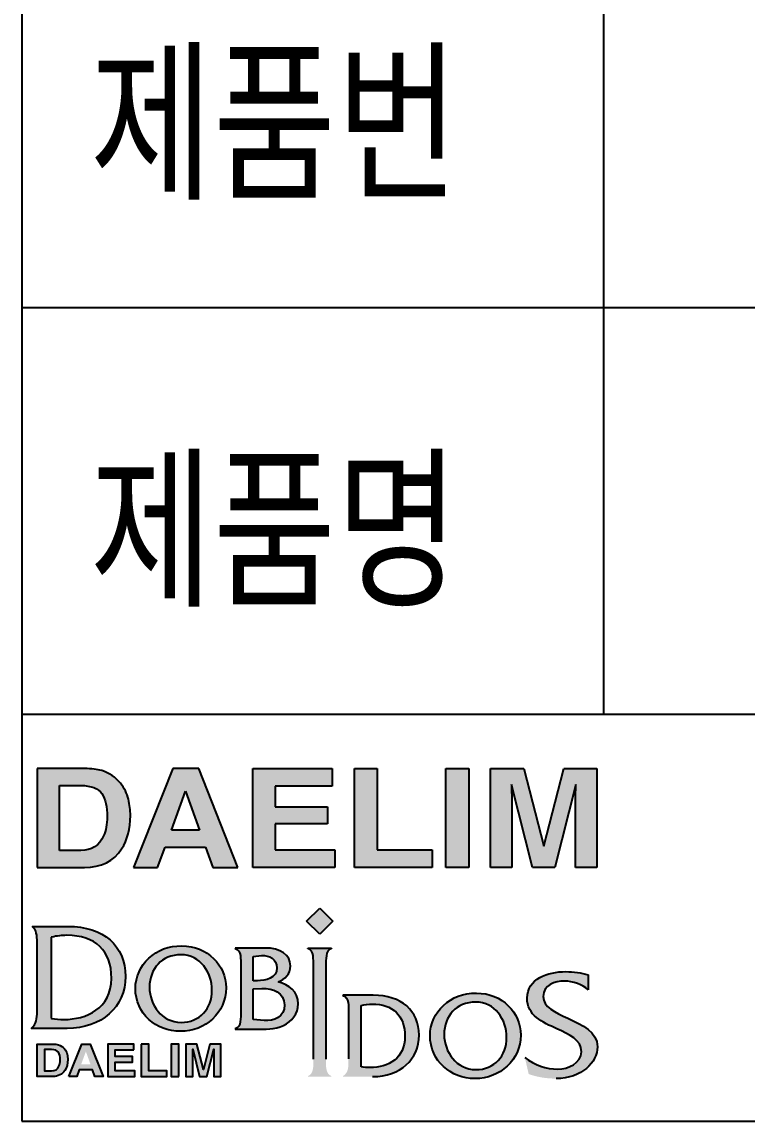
# Model space of a CAD drawing. Extents: x -4509 to -4089, y -1506 to -1209.
# Drawn here: x -4181.04 to -4156.1, y -1277.75 to -1239.92 of the extents above; entities that cross this region are included whole.
import ezdxf

# ---------------------------------------------------------------- set-up
doc = ezdxf.new("R2010")
doc.units = 0
doc.header["$LTSCALE"] = 7
doc.layers.get('0').update_dxf_attribs({"color": 2, "linetype": 'CONTINUOUS'})
doc.layers.add('D', color=2, linetype='CONTINUOUS')
doc.styles.add('GHS', font='ROMANS.shx', dxfattribs={"bigfont": 'GHS.shx'})

msp = doc.modelspace()

# ---------------------------------------------------------------- hatches: boundary and pattern name
at = {"layer": 'D'}
h = msp.add_hatch(color=256, dxfattribs=at)
h.dxf.hatch_style = 2
edge = h.paths.add_edge_path()
edge.add_spline(control_points=[(-4178.88388, -1265.6189), (-4178.88388, -1265.6189), (-4180.51859, -1265.6189), (-4180.51859, -1265.6189), (-4180.51859, -1265.6189), (-4180.51859, -1269.02405), (-4180.51859, -1269.02405), (-4180.51859, -1269.02405), (-4178.88388, -1269.02405), (-4178.88388, -1269.02405), (-4178.31052, -1269.02405), (-4177.88478, -1268.81145), (-4177.61089, -1268.38817), (-4177.40941, -1268.07429), (-4177.30676, -1267.69053), (-4177.30676, -1267.23734), (-4177.30676, -1267.0592), (-4177.33111, -1266.87129), (-4177.37894, -1266.67435), (-4177.42664, -1266.47767), (-4177.51784, -1266.29403), (-4177.64898, -1266.12453), (-4177.8143, -1265.91508), (-4178.02992, -1265.77097), (-4178.29523, -1265.69164), (-4178.45327, -1265.64675), (-4178.64809, -1265.62206), (-4178.88388, -1265.6189)], knot_values=[0, 0, 0, 0, 1, 1, 1, 2, 2, 2, 3, 3, 3, 4, 4, 4, 5, 5, 5, 6, 6, 6, 7, 7, 7, 8, 8, 8, 9, 9, 9, 9], degree=3, periodic=0)
edge = h.paths.add_edge_path()
edge.add_spline(control_points=[(-4179.01735, -1266.20454), (-4178.6544, -1266.20454), (-4178.41216, -1266.29719), (-4178.29159, -1266.4837), (-4178.1719, -1266.66871), (-4178.10993, -1266.93745), (-4178.10993, -1267.28511), (-4178.10993, -1267.53846), (-4178.15014, -1267.75587), (-4178.23086, -1267.93936), (-4178.37929, -1268.27055), (-4178.6413, -1268.43828), (-4179.01735, -1268.43828), (-4179.01735, -1268.43828), (-4179.75041, -1268.43828), (-4179.75041, -1268.43828), (-4179.75041, -1268.43828), (-4179.75041, -1266.20454), (-4179.75041, -1266.20454), (-4179.75041, -1266.20454), (-4179.01735, -1266.20454), (-4179.01735, -1266.20454)], knot_values=[0, 0, 0, 0, 1, 1, 1, 2, 2, 2, 3, 3, 3, 4, 4, 4, 5, 5, 5, 6, 6, 6, 7, 7, 7, 7], degree=3, periodic=0)
h = msp.add_hatch(color=256, dxfattribs=at)
h.dxf.hatch_style = 2
edge = h.paths.add_edge_path()
edge.add_spline(control_points=[(-4177.20169, -1269.02405), (-4177.20169, -1269.02405), (-4176.37133, -1269.02405), (-4176.37133, -1269.02405), (-4176.37133, -1269.02405), (-4176.11296, -1268.32078), (-4176.11296, -1268.32078), (-4176.11296, -1268.32078), (-4174.72235, -1268.32078), (-4174.72235, -1268.32078), (-4174.72235, -1268.32078), (-4174.4725, -1269.02405), (-4174.4725, -1269.02405), (-4174.4725, -1269.02405), (-4173.61187, -1269.02405), (-4173.61187, -1269.02405), (-4173.61187, -1269.02405), (-4174.94922, -1265.6189), (-4174.94922, -1265.6189), (-4174.94922, -1265.6189), (-4175.84896, -1265.6189), (-4175.84896, -1265.6189), (-4175.84896, -1265.6189), (-4177.20169, -1269.02405), (-4177.20169, -1269.02405)], knot_values=[0, 0, 0, 0, 1, 1, 1, 2, 2, 2, 3, 3, 3, 4, 4, 4, 5, 5, 5, 6, 6, 6, 7, 7, 7, 8, 8, 8, 8], degree=3, periodic=0)
edge = h.paths.add_edge_path()
edge.add_spline(control_points=[(-4175.40757, -1266.39738), (-4175.40757, -1266.39738), (-4174.93098, -1267.73638), (-4174.93098, -1267.73638), (-4174.93098, -1267.73638), (-4175.89981, -1267.73638), (-4175.89981, -1267.73638), (-4175.89981, -1267.73638), (-4175.40757, -1266.39738), (-4175.40757, -1266.39738)], knot_values=[0, 0, 0, 0, 1, 1, 1, 2, 2, 2, 3, 3, 3, 3], degree=3, periodic=0)
h = msp.add_hatch(color=256, dxfattribs=at)
h.dxf.hatch_style = 2
edge = h.paths.add_edge_path()
edge.add_spline(control_points=[(-4170.36963, -1266.22225), (-4170.36963, -1266.22225), (-4172.32515, -1266.22225), (-4172.32515, -1266.22225), (-4172.32515, -1266.22225), (-4172.32515, -1266.94199), (-4172.32515, -1266.94199), (-4172.32515, -1266.94199), (-4170.53372, -1266.94199), (-4170.53372, -1266.94199), (-4170.53372, -1266.94199), (-4170.53372, -1267.52666), (-4170.53372, -1267.52666), (-4170.53372, -1267.52666), (-4172.32515, -1267.52666), (-4172.32515, -1267.52666), (-4172.32515, -1267.52666), (-4172.32515, -1268.41357), (-4172.32515, -1268.41357), (-4172.32515, -1268.41357), (-4170.27149, -1268.41357), (-4170.27149, -1268.41357), (-4170.27149, -1268.41357), (-4170.27149, -1269.02405), (-4170.27149, -1269.02405), (-4170.27149, -1269.02405), (-4173.0998, -1269.02405), (-4173.0998, -1269.02405), (-4173.0998, -1269.02405), (-4173.0998, -1265.6189), (-4173.0998, -1265.6189), (-4173.0998, -1265.6189), (-4170.36963, -1265.6189), (-4170.36963, -1265.6189), (-4170.36963, -1265.6189), (-4170.36963, -1266.22225), (-4170.36963, -1266.22225)], knot_values=[0, 0, 0, 0, 1, 1, 1, 2, 2, 2, 3, 3, 3, 4, 4, 4, 5, 5, 5, 6, 6, 6, 7, 7, 7, 8, 8, 8, 9, 9, 9, 10, 10, 10, 11, 11, 11, 12, 12, 12, 12], degree=3, periodic=0)
h = msp.add_hatch(color=256, dxfattribs=at)
h.dxf.hatch_style = 2
edge = h.paths.add_edge_path()
edge.add_spline(control_points=[(-4169.60351, -1265.6189), (-4169.60351, -1265.6189), (-4168.8144, -1265.6189), (-4168.8144, -1265.6189), (-4168.8144, -1265.6189), (-4168.8144, -1268.41357), (-4168.8144, -1268.41357), (-4168.8144, -1268.41357), (-4166.92633, -1268.41357), (-4166.92633, -1268.41357), (-4166.92633, -1268.41357), (-4166.92633, -1269.02405), (-4166.92633, -1269.02405), (-4166.92633, -1269.02405), (-4169.60351, -1269.02405), (-4169.60351, -1269.02405), (-4169.60351, -1269.02405), (-4169.60351, -1265.6189), (-4169.60351, -1265.6189)], knot_values=[0, 0, 0, 0, 1, 1, 1, 2, 2, 2, 3, 3, 3, 4, 4, 4, 5, 5, 5, 6, 6, 6, 6], degree=3, periodic=0)
h = msp.add_hatch(color=256, dxfattribs=at)
h.dxf.hatch_style = 2
edge = h.paths.add_edge_path()
edge.add_spline(control_points=[(-4165.66315, -1269.02405), (-4165.66315, -1269.02405), (-4166.45323, -1269.02405), (-4166.45323, -1269.02405), (-4166.45323, -1269.02405), (-4166.45323, -1265.6189), (-4166.45323, -1265.6189), (-4166.45323, -1265.6189), (-4165.66315, -1265.6189), (-4165.66315, -1265.6189), (-4165.66315, -1265.6189), (-4165.66315, -1269.02405), (-4165.66315, -1269.02405)], knot_values=[0, 0, 0, 0, 1, 1, 1, 2, 2, 2, 3, 3, 3, 4, 4, 4, 4], degree=3, periodic=0)
h = msp.add_hatch(color=256, dxfattribs=at)
h.dxf.hatch_style = 2
edge = h.paths.add_edge_path()
edge.add_spline(control_points=[(-4162.39841, -1265.6189), (-4162.39841, -1265.6189), (-4161.26075, -1265.6189), (-4161.26075, -1265.6189), (-4161.26075, -1265.6189), (-4161.26075, -1269.02405), (-4161.26075, -1269.02405), (-4161.26075, -1269.02405), (-4161.99435, -1269.02405), (-4161.99435, -1269.02405), (-4161.99435, -1269.02405), (-4161.99435, -1266.72129), (-4161.99435, -1266.72129), (-4161.99435, -1266.65457), (-4161.99311, -1266.56152), (-4161.99311, -1266.44254), (-4161.98982, -1266.32326), (-4161.98878, -1266.23061), (-4161.98878, -1266.16624), (-4161.98878, -1266.16624), (-4162.7114, -1269.02405), (-4162.7114, -1269.02405), (-4162.7114, -1269.02405), (-4163.48138, -1269.02405), (-4163.48138, -1269.02405), (-4163.48138, -1269.02405), (-4164.19664, -1266.16624), (-4164.19664, -1266.16624), (-4164.19664, -1266.23061), (-4164.19664, -1266.32326), (-4164.19355, -1266.44254), (-4164.19245, -1266.56152), (-4164.19245, -1266.65457), (-4164.19245, -1266.72129), (-4164.19245, -1266.72129), (-4164.19245, -1269.02405), (-4164.19245, -1269.02405), (-4164.19245, -1269.02405), (-4164.92674, -1269.02405), (-4164.92674, -1269.02405), (-4164.92674, -1269.02405), (-4164.92674, -1265.6189), (-4164.92674, -1265.6189), (-4164.92674, -1265.6189), (-4163.77542, -1265.6189), (-4163.77542, -1265.6189), (-4163.77542, -1265.6189), (-4163.08603, -1268.29526), (-4163.08603, -1268.29526), (-4163.08603, -1268.29526), (-4162.39841, -1265.6189), (-4162.39841, -1265.6189)], knot_values=[0, 0, 0, 0, 1, 1, 1, 2, 2, 2, 3, 3, 3, 4, 4, 4, 5, 5, 5, 6, 6, 6, 7, 7, 7, 8, 8, 8, 9, 9, 9, 10, 10, 10, 11, 11, 11, 12, 12, 12, 13, 13, 13, 14, 14, 14, 15, 15, 15, 16, 16, 16, 17, 17, 17, 17], degree=3, periodic=0)
h = msp.add_hatch(color=256, dxfattribs=at)
h.dxf.hatch_style = 2
h.paths.add_polyline_path([(-4170.3498, -1270.87684), (-4170.79765, -1271.32429), (-4171.24506, -1270.87675), (-4170.79765, -1270.42921)])
h = msp.add_hatch(color=256, dxfattribs=at)
h.dxf.hatch_style = 2
edge = h.paths.add_edge_path()
edge.add_spline(control_points=[(-4180.01544, -1271.42188), (-4180.01544, -1271.42188), (-4180.03948, -1271.42732), (-4180.03948, -1271.42732), (-4180.03948, -1271.42732), (-4180.03948, -1274.21292), (-4180.03948, -1274.21292), (-4180.03948, -1274.21292), (-4180.01458, -1274.21796), (-4180.01458, -1274.21796), (-4179.88361, -1274.24443), (-4179.74585, -1274.25708), (-4179.59354, -1274.25708), (-4178.84001, -1274.25708), (-4177.95994, -1273.88647), (-4177.95994, -1272.84182), (-4177.95994, -1271.88652), (-4178.50583, -1271.36034), (-4179.49691, -1271.36034), (-4179.66281, -1271.36034), (-4179.83237, -1271.38042), (-4180.01544, -1271.42188)], knot_values=[0, 0, 0, 0, 1, 1, 1, 2, 2, 2, 3, 3, 3, 4, 4, 4, 5, 5, 5, 6, 6, 6, 7, 7, 7, 7], degree=3, periodic=0)
edge = h.paths.add_edge_path()
edge.add_spline(control_points=[(-4179.45618, -1271.05195), (-4178.23534, -1271.05195), (-4177.47695, -1271.71253), (-4177.47695, -1272.77619), (-4177.47695, -1273.82976), (-4178.30198, -1274.56547), (-4179.48341, -1274.56547), (-4179.48341, -1274.56547), (-4180.60439, -1274.56547), (-4180.72165, -1274.56547), (-4180.53756, -1274.41301), (-4180.51668, -1274.21693), (-4180.51668, -1273.99239), (-4180.51668, -1273.96399), (-4180.51695, -1273.93545), (-4180.51724, -1273.90646), (-4180.51724, -1273.90646), (-4180.51791, -1273.81346), (-4180.51791, -1273.81346), (-4180.51791, -1273.81346), (-4180.51791, -1271.76619), (-4180.51791, -1271.76619), (-4180.51791, -1271.76619), (-4180.51713, -1271.68472), (-4180.51713, -1271.68472), (-4180.51668, -1271.65402), (-4180.51616, -1271.62205), (-4180.51616, -1271.58951), (-4180.51616, -1271.38703), (-4180.53538, -1271.1575), (-4180.69054, -1271.05195), (-4180.52516, -1271.05195), (-4179.45618, -1271.05195), (-4179.45618, -1271.05195)], knot_values=[0, 0, 0, 0, 1, 1, 1, 2, 2, 2, 3, 3, 3, 4, 4, 4, 5, 5, 5, 6, 6, 6, 7, 7, 7, 8, 8, 8, 9, 9, 9, 10, 10, 10, 11, 11, 11, 11], degree=3, periodic=0)
h = msp.add_hatch(color=256, dxfattribs=at)
h.dxf.hatch_style = 2
edge = h.paths.add_edge_path()
edge.add_spline(control_points=[(-4175.54089, -1271.7242), (-4176.43398, -1271.70272), (-4177.13599, -1272.3792), (-4177.13599, -1273.18739), (-4177.13599, -1274.05951), (-4176.42554, -1274.66352), (-4175.58323, -1274.66352), (-4174.73686, -1274.66352), (-4174.01787, -1274.03385), (-4174.01787, -1273.1662), (-4174.01787, -1272.40045), (-4174.64744, -1271.71974), (-4175.54089, -1271.7242)], knot_values=[0, 0, 0, 0, 1, 1, 1, 2, 2, 2, 3, 3, 3, 4, 4, 4, 4], degree=3, periodic=0)
edge = h.paths.add_edge_path()
edge.add_spline(control_points=[(-4175.57038, -1272.0303), (-4174.89853, -1272.0303), (-4174.50288, -1272.63034), (-4174.50288, -1273.25132), (-4174.50288, -1273.88513), (-4174.91541, -1274.35719), (-4175.56201, -1274.35719), (-4176.22991, -1274.35719), (-4176.65106, -1273.74463), (-4176.65106, -1273.14918), (-4176.65106, -1272.50673), (-4176.22991, -1272.0303), (-4175.57038, -1272.0303)], knot_values=[0, 0, 0, 0, 1, 1, 1, 2, 2, 2, 3, 3, 3, 4, 4, 4, 4], degree=3, periodic=0)
h = msp.add_hatch(color=256, dxfattribs=at)
h.dxf.hatch_style = 2
edge = h.paths.add_edge_path()
edge.add_spline(control_points=[(-4173.08035, -1272.92366), (-4173.08035, -1272.92366), (-4173.08035, -1272.0899), (-4173.08035, -1272.0899), (-4173.08035, -1272.0899), (-4172.79536, -1272.0601), (-4172.79536, -1272.0601), (-4172.53992, -1272.03466), (-4172.26795, -1272.1878), (-4172.26795, -1272.48116), (-4172.26795, -1272.83016), (-4172.66346, -1272.92366), (-4172.9399, -1272.92366), (-4172.9399, -1272.92366), (-4173.08035, -1272.92366), (-4173.08035, -1272.92366)], knot_values=[0, 0, 0, 0, 1, 1, 1, 2, 2, 2, 3, 3, 3, 4, 4, 4, 5, 5, 5, 5], degree=3, periodic=0)
edge = h.paths.add_edge_path()
edge.add_spline(control_points=[(-4173.51418, -1273.99559), (-4173.51418, -1274.19113), (-4173.48861, -1274.50169), (-4173.70137, -1274.58258), (-4173.70137, -1274.58258), (-4173.70137, -1274.59537), (-4173.70137, -1274.59537), (-4173.70137, -1274.59537), (-4172.9995, -1274.59537), (-4172.9995, -1274.59537), (-4172.68055, -1274.59537), (-4172.3444, -1274.60806), (-4172.04663, -1274.46342), (-4171.76164, -1274.32762), (-4171.53621, -1274.04664), (-4171.53621, -1273.71916), (-4171.53621, -1273.30214), (-4171.8469, -1273.04704), (-4172.22959, -1272.96624), (-4171.98717, -1272.86009), (-4171.80409, -1272.69822), (-4171.80409, -1272.4131), (-4171.80409, -1272.03466), (-4172.13171, -1271.79645), (-4172.69338, -1271.79645), (-4172.69338, -1271.79645), (-4173.70137, -1271.79645), (-4173.70137, -1271.79645), (-4173.70137, -1271.79645), (-4173.70137, -1271.809), (-4173.70137, -1271.809), (-4173.48429, -1271.89003), (-4173.51418, -1272.20058), (-4173.51418, -1272.3919), (-4173.51418, -1272.3919), (-4173.51418, -1273.99559), (-4173.51418, -1273.99559)], knot_values=[0, 0, 0, 0, 1, 1, 1, 2, 2, 2, 3, 3, 3, 4, 4, 4, 5, 5, 5, 6, 6, 6, 7, 7, 7, 8, 8, 8, 9, 9, 9, 10, 10, 10, 11, 11, 11, 12, 12, 12, 12], degree=3, periodic=0)
edge = h.paths.add_edge_path()
edge.add_spline(control_points=[(-4173.08035, -1274.25505), (-4173.08035, -1274.25505), (-4173.08035, -1273.20432), (-4173.08035, -1273.20432), (-4173.08035, -1273.20432), (-4172.78257, -1273.18739), (-4172.78257, -1273.18739), (-4172.40805, -1273.1662), (-4172.00839, -1273.34468), (-4172.00839, -1273.75741), (-4172.00839, -1274.16133), (-4172.36146, -1274.3233), (-4172.7101, -1274.28904), (-4172.7101, -1274.28904), (-4173.08035, -1274.25505), (-4173.08035, -1274.25505)], knot_values=[0, 0, 0, 0, 1, 1, 1, 2, 2, 2, 3, 3, 3, 4, 4, 4, 5, 5, 5, 5], degree=3, periodic=0)
h = msp.add_hatch(color=256, dxfattribs=at)
h.dxf.hatch_style = 2
edge = h.paths.add_edge_path()
edge.add_spline(control_points=[(-4171.01467, -1272.39613), (-4171.01467, -1272.20058), (-4170.9846, -1271.89003), (-4171.20168, -1271.809), (-4171.20168, -1271.809), (-4171.20168, -1271.79645), (-4171.20168, -1271.79645), (-4171.20168, -1271.79645), (-4170.3936, -1271.79645), (-4170.3936, -1271.79645), (-4170.3936, -1271.79645), (-4170.3936, -1271.809), (-4170.3936, -1271.809), (-4170.60612, -1271.89003), (-4170.58077, -1272.20482), (-4170.58077, -1272.39613), (-4170.58077, -1272.39613), (-4170.58077, -1275.62377), (-4170.58077, -1275.62377), (-4170.58077, -1275.8154), (-4170.60612, -1276.12573), (-4170.3936, -1276.20653), (-4170.3936, -1276.20653), (-4170.3936, -1276.21931), (-4170.3936, -1276.21931), (-4170.3936, -1276.21931), (-4171.20168, -1276.21931), (-4171.20168, -1276.21931), (-4171.20168, -1276.21931), (-4171.20168, -1276.20653), (-4171.20168, -1276.20653), (-4170.98924, -1276.12992), (-4171.01467, -1275.8154), (-4171.01467, -1275.62377), (-4171.01467, -1275.62377), (-4171.01467, -1272.39613), (-4171.01467, -1272.39613)], knot_values=[0, 0, 0, 0, 1, 1, 1, 2, 2, 2, 3, 3, 3, 4, 4, 4, 5, 5, 5, 6, 6, 6, 7, 7, 7, 8, 8, 8, 9, 9, 9, 10, 10, 10, 11, 11, 11, 12, 12, 12, 12], degree=3, periodic=0)
h = msp.add_hatch(color=256, dxfattribs=at)
h.dxf.hatch_style = 2
edge = h.paths.add_edge_path()
edge.add_spline(control_points=[(-4162.66278, -1276.29134), (-4163.00391, -1276.29134), (-4163.32157, -1276.23835), (-4163.60679, -1276.13541), (-4163.61399, -1276.10538), (-4163.7078, -1275.70034), (-4163.73859, -1275.56714), (-4163.41516, -1275.81778), (-4162.9981, -1275.96673), (-4162.60319, -1275.96673), (-4162.26364, -1275.96673), (-4161.79329, -1275.75877), (-4161.79329, -1275.36854), (-4161.79329, -1274.95593), (-4162.20476, -1274.77182), (-4162.64006, -1274.57722), (-4163.14201, -1274.35264), (-4163.66144, -1274.12037), (-4163.66144, -1273.52231), (-4163.66144, -1272.84933), (-4162.94539, -1272.61044), (-4162.33157, -1272.61044), (-4162.06026, -1272.61044), (-4161.79981, -1272.64871), (-4161.55588, -1272.72231), (-4161.55588, -1272.76318), (-4161.55588, -1273.12523), (-4161.55588, -1273.23525), (-4161.76668, -1273.05181), (-4162.07908, -1272.93504), (-4162.37537, -1272.93504), (-4162.7137, -1272.93504), (-4163.10879, -1273.07306), (-4163.10879, -1273.46248), (-4163.10879, -1273.82805), (-4162.69677, -1274.01625), (-4162.26031, -1274.21576), (-4161.75903, -1274.44475), (-4161.24086, -1274.68157), (-4161.24086, -1275.20032), (-4161.24086, -1275.72487), (-4161.7846, -1276.29134), (-4162.66278, -1276.29134)], knot_values=[0, 0, 0, 0, 1, 1, 1, 2, 2, 2, 3, 3, 3, 4, 4, 4, 5, 5, 5, 6, 6, 6, 7, 7, 7, 8, 8, 8, 9, 9, 9, 10, 10, 10, 11, 11, 11, 12, 12, 12, 13, 13, 13, 14, 14, 14, 14], degree=3, periodic=0)
h = msp.add_hatch(color=256, dxfattribs=at)
h.dxf.hatch_style = 2
edge = h.paths.add_edge_path()
edge.add_spline(control_points=[(-4169.809, -1275.60901), (-4169.809, -1275.85987), (-4169.78356, -1276.0641), (-4169.99621, -1276.20869), (-4169.99621, -1276.20869), (-4169.99621, -1276.22125), (-4169.99621, -1276.22125), (-4169.99621, -1276.22125), (-4168.97524, -1276.22125), (-4168.97524, -1276.22125), (-4168.02255, -1276.22125), (-4167.37996, -1275.63448), (-4167.37996, -1274.79649), (-4167.37996, -1273.95008), (-4167.98446, -1273.42255), (-4168.95413, -1273.42255), (-4168.95413, -1273.42255), (-4169.99621, -1273.42255), (-4169.99621, -1273.42255), (-4169.99621, -1273.42255), (-4169.99621, -1273.4352), (-4169.99621, -1273.4352), (-4169.77956, -1273.49899), (-4169.809, -1273.80968), (-4169.809, -1274.00518), (-4169.809, -1274.00518), (-4169.809, -1275.60901), (-4169.809, -1275.60901)], knot_values=[0, 0, 0, 0, 1, 1, 1, 2, 2, 2, 3, 3, 3, 4, 4, 4, 5, 5, 5, 6, 6, 6, 7, 7, 7, 8, 8, 8, 9, 9, 9, 9], degree=3, periodic=0)
edge = h.paths.add_edge_path()
edge.add_spline(control_points=[(-4169.37506, -1273.77542), (-4169.24771, -1273.74598), (-4169.11987, -1273.72888), (-4168.99248, -1273.72888), (-4168.2821, -1273.72888), (-4167.86526, -1274.10313), (-4167.86526, -1274.84749), (-4167.86526, -1275.58344), (-4168.43092, -1275.91502), (-4169.06473, -1275.91502), (-4169.17123, -1275.91502), (-4169.27328, -1275.90646), (-4169.37506, -1275.88544), (-4169.37506, -1275.88544), (-4169.37506, -1273.77542), (-4169.37506, -1273.77542)], knot_values=[0, 0, 0, 0, 1, 1, 1, 2, 2, 2, 3, 3, 3, 4, 4, 4, 5, 5, 5, 5], degree=3, periodic=0)
h = msp.add_hatch(color=256, dxfattribs=at)
h.dxf.hatch_style = 2
edge = h.paths.add_edge_path()
edge.add_spline(control_points=[(-4165.40476, -1273.35008), (-4166.29776, -1273.32883), (-4166.99981, -1274.00518), (-4166.99981, -1274.81351), (-4166.99981, -1275.68549), (-4166.28953, -1276.28963), (-4165.44721, -1276.28963), (-4164.60058, -1276.28963), (-4163.88174, -1275.65982), (-4163.88174, -1274.79217), (-4163.88174, -1274.02656), (-4164.51109, -1273.34585), (-4165.40476, -1273.35008)], knot_values=[0, 0, 0, 0, 1, 1, 1, 2, 2, 2, 3, 3, 3, 4, 4, 4, 4], degree=3, periodic=0)
edge = h.paths.add_edge_path()
edge.add_spline(control_points=[(-4165.43443, -1273.65649), (-4164.7624, -1273.65649), (-4164.36646, -1274.25631), (-4164.36646, -1274.87729), (-4164.36646, -1275.51123), (-4164.77906, -1275.98317), (-4165.42601, -1275.98317), (-4166.09358, -1275.98317), (-4166.51482, -1275.37047), (-4166.51482, -1274.77515), (-4166.51482, -1274.13279), (-4166.09358, -1273.65649), (-4165.43443, -1273.65649)], knot_values=[0, 0, 0, 0, 1, 1, 1, 2, 2, 2, 3, 3, 3, 4, 4, 4, 4], degree=3, periodic=0)
h = msp.add_hatch(color=256, dxfattribs=at)
h.dxf.hatch_style = 2
edge = h.paths.add_edge_path()
edge.add_spline(control_points=[(-4179.97972, -1275.1025), (-4179.97972, -1275.1025), (-4180.51587, -1275.1025), (-4180.51587, -1275.1025), (-4180.51587, -1275.1025), (-4180.51587, -1276.21931), (-4180.51587, -1276.21931), (-4180.51587, -1276.21931), (-4179.97972, -1276.21931), (-4179.97972, -1276.21931), (-4179.79167, -1276.21931), (-4179.65204, -1276.14958), (-4179.56221, -1276.01076), (-4179.49613, -1275.90781), (-4179.46246, -1275.78195), (-4179.46246, -1275.63331), (-4179.46246, -1275.57489), (-4179.47045, -1275.51326), (-4179.48613, -1275.44866), (-4179.50178, -1275.38416), (-4179.53169, -1275.32393), (-4179.5747, -1275.26834), (-4179.62892, -1275.19964), (-4179.69964, -1275.15237), (-4179.78665, -1275.12636), (-4179.83849, -1275.11164), (-4179.90238, -1275.10354), (-4179.97972, -1275.1025)], knot_values=[0, 0, 0, 0, 1, 1, 1, 2, 2, 2, 3, 3, 3, 4, 4, 4, 5, 5, 5, 6, 6, 6, 7, 7, 7, 8, 8, 8, 9, 9, 9, 9], degree=3, periodic=0)
edge = h.paths.add_edge_path()
edge.add_spline(control_points=[(-4180.02349, -1275.29458), (-4179.90445, -1275.29458), (-4179.825, -1275.32496), (-4179.78546, -1275.38614), (-4179.74621, -1275.44682), (-4179.72588, -1275.53495), (-4179.72588, -1275.64898), (-4179.72588, -1275.73207), (-4179.73907, -1275.80338), (-4179.76554, -1275.86356), (-4179.81422, -1275.97218), (-4179.90016, -1276.02719), (-4180.02349, -1276.02719), (-4180.02349, -1276.02719), (-4180.26392, -1276.02719), (-4180.26392, -1276.02719), (-4180.26392, -1276.02719), (-4180.26392, -1275.29458), (-4180.26392, -1275.29458), (-4180.26392, -1275.29458), (-4180.02349, -1275.29458), (-4180.02349, -1275.29458)], knot_values=[0, 0, 0, 0, 1, 1, 1, 2, 2, 2, 3, 3, 3, 4, 4, 4, 5, 5, 5, 6, 6, 6, 7, 7, 7, 7], degree=3, periodic=0)
h = msp.add_hatch(color=256, dxfattribs=at)
h.dxf.hatch_style = 2
edge = h.paths.add_edge_path()
edge.add_spline(control_points=[(-4179.428, -1276.21931), (-4179.428, -1276.21931), (-4179.15566, -1276.21931), (-4179.15566, -1276.21931), (-4179.15566, -1276.21931), (-4179.07092, -1275.98866), (-4179.07092, -1275.98866), (-4179.07092, -1275.98866), (-4178.61483, -1275.98866), (-4178.61483, -1275.98866), (-4178.61483, -1275.98866), (-4178.53288, -1276.21931), (-4178.53288, -1276.21931), (-4178.53288, -1276.21931), (-4178.25062, -1276.21931), (-4178.25062, -1276.21931), (-4178.25062, -1276.21931), (-4178.68924, -1275.1025), (-4178.68924, -1275.1025), (-4178.68924, -1275.1025), (-4178.98433, -1275.1025), (-4178.98433, -1275.1025), (-4178.98433, -1275.1025), (-4179.428, -1276.21931), (-4179.428, -1276.21931)], knot_values=[0, 0, 0, 0, 1, 1, 1, 2, 2, 2, 3, 3, 3, 4, 4, 4, 5, 5, 5, 6, 6, 6, 7, 7, 7, 8, 8, 8, 8], degree=3, periodic=0)
edge = h.paths.add_edge_path()
edge.add_spline(control_points=[(-4178.83957, -1275.35782), (-4178.83957, -1275.35782), (-4178.68325, -1275.79699), (-4178.68325, -1275.79699), (-4178.68325, -1275.79699), (-4179.00101, -1275.79699), (-4179.00101, -1275.79699), (-4179.00101, -1275.79699), (-4178.83957, -1275.35782), (-4178.83957, -1275.35782)], knot_values=[0, 0, 0, 0, 1, 1, 1, 2, 2, 2, 3, 3, 3, 3], degree=3, periodic=0)
h = msp.add_hatch(color=256, dxfattribs=at)
h.dxf.hatch_style = 2
edge = h.paths.add_edge_path()
edge.add_spline(control_points=[(-4177.18724, -1275.30039), (-4177.18724, -1275.30039), (-4177.8286, -1275.30039), (-4177.8286, -1275.30039), (-4177.8286, -1275.30039), (-4177.8286, -1275.53644), (-4177.8286, -1275.53644), (-4177.8286, -1275.53644), (-4177.24105, -1275.53644), (-4177.24105, -1275.53644), (-4177.24105, -1275.53644), (-4177.24105, -1275.7282), (-4177.24105, -1275.7282), (-4177.24105, -1275.7282), (-4177.8286, -1275.7282), (-4177.8286, -1275.7282), (-4177.8286, -1275.7282), (-4177.8286, -1276.01909), (-4177.8286, -1276.01909), (-4177.8286, -1276.01909), (-4177.15505, -1276.01909), (-4177.15505, -1276.01909), (-4177.15505, -1276.01909), (-4177.15505, -1276.21931), (-4177.15505, -1276.21931), (-4177.15505, -1276.21931), (-4178.08267, -1276.21931), (-4178.08267, -1276.21931), (-4178.08267, -1276.21931), (-4178.08267, -1275.1025), (-4178.08267, -1275.1025), (-4178.08267, -1275.1025), (-4177.18724, -1275.1025), (-4177.18724, -1275.1025), (-4177.18724, -1275.1025), (-4177.18724, -1275.30039), (-4177.18724, -1275.30039)], knot_values=[0, 0, 0, 0, 1, 1, 1, 2, 2, 2, 3, 3, 3, 4, 4, 4, 5, 5, 5, 6, 6, 6, 7, 7, 7, 8, 8, 8, 9, 9, 9, 10, 10, 10, 11, 11, 11, 12, 12, 12, 12], degree=3, periodic=0)
h = msp.add_hatch(color=256, dxfattribs=at)
h.dxf.hatch_style = 2
edge = h.paths.add_edge_path()
edge.add_spline(control_points=[(-4176.93596, -1275.1025), (-4176.93596, -1275.1025), (-4176.67715, -1275.1025), (-4176.67715, -1275.1025), (-4176.67715, -1275.1025), (-4176.67715, -1276.01909), (-4176.67715, -1276.01909), (-4176.67715, -1276.01909), (-4176.05791, -1276.01909), (-4176.05791, -1276.01909), (-4176.05791, -1276.01909), (-4176.05791, -1276.21931), (-4176.05791, -1276.21931), (-4176.05791, -1276.21931), (-4176.93596, -1276.21931), (-4176.93596, -1276.21931), (-4176.93596, -1276.21931), (-4176.93596, -1275.1025), (-4176.93596, -1275.1025)], knot_values=[0, 0, 0, 0, 1, 1, 1, 2, 2, 2, 3, 3, 3, 4, 4, 4, 5, 5, 5, 6, 6, 6, 6], degree=3, periodic=0)
h = msp.add_hatch(color=256, dxfattribs=at)
h.dxf.hatch_style = 2
edge = h.paths.add_edge_path()
edge.add_spline(control_points=[(-4175.64362, -1276.21931), (-4175.64362, -1276.21931), (-4175.90274, -1276.21931), (-4175.90274, -1276.21931), (-4175.90274, -1276.21931), (-4175.90274, -1275.1025), (-4175.90274, -1275.1025), (-4175.90274, -1275.1025), (-4175.64362, -1275.1025), (-4175.64362, -1275.1025), (-4175.64362, -1275.1025), (-4175.64362, -1276.21931), (-4175.64362, -1276.21931)], knot_values=[0, 0, 0, 0, 1, 1, 1, 2, 2, 2, 3, 3, 3, 4, 4, 4, 4], degree=3, periodic=0)
h = msp.add_hatch(color=256, dxfattribs=at)
h.dxf.hatch_style = 2
edge = h.paths.add_edge_path()
edge.add_spline(control_points=[(-4174.57285, -1275.1025), (-4174.57285, -1275.1025), (-4174.19973, -1275.1025), (-4174.19973, -1275.1025), (-4174.19973, -1275.1025), (-4174.19973, -1276.21931), (-4174.19973, -1276.21931), (-4174.19973, -1276.21931), (-4174.44033, -1276.21931), (-4174.44033, -1276.21931), (-4174.44033, -1276.21931), (-4174.44033, -1275.46406), (-4174.44033, -1275.46406), (-4174.44033, -1275.44218), (-4174.43992, -1275.41166), (-4174.43992, -1275.37263), (-4174.43885, -1275.33351), (-4174.4385, -1275.30313), (-4174.4385, -1275.28202), (-4174.4385, -1275.28202), (-4174.67551, -1276.21931), (-4174.67551, -1276.21931), (-4174.67551, -1276.21931), (-4174.92804, -1276.21931), (-4174.92804, -1276.21931), (-4174.92804, -1276.21931), (-4175.16263, -1275.28202), (-4175.16263, -1275.28202), (-4175.16263, -1275.30313), (-4175.16263, -1275.33351), (-4175.16162, -1275.37263), (-4175.16126, -1275.41166), (-4175.16126, -1275.44218), (-4175.16126, -1275.46406), (-4175.16126, -1275.46406), (-4175.16126, -1276.21931), (-4175.16126, -1276.21931), (-4175.16126, -1276.21931), (-4175.40209, -1276.21931), (-4175.40209, -1276.21931), (-4175.40209, -1276.21931), (-4175.40209, -1275.1025), (-4175.40209, -1275.1025), (-4175.40209, -1275.1025), (-4175.02448, -1275.1025), (-4175.02448, -1275.1025), (-4175.02448, -1275.1025), (-4174.79838, -1275.98029), (-4174.79838, -1275.98029), (-4174.79838, -1275.98029), (-4174.57285, -1275.1025), (-4174.57285, -1275.1025)], knot_values=[0, 0, 0, 0, 1, 1, 1, 2, 2, 2, 3, 3, 3, 4, 4, 4, 5, 5, 5, 6, 6, 6, 7, 7, 7, 8, 8, 8, 9, 9, 9, 10, 10, 10, 11, 11, 11, 12, 12, 12, 13, 13, 13, 14, 14, 14, 15, 15, 15, 16, 16, 16, 17, 17, 17, 17], degree=3, periodic=0)

# ---------------------------------------------------------------- linework, layer by layer
at = {"color": 7}
for p, q in [((-4181.03764, -1221.75152), (-4181.03764, -1277.75152)), ((-4161.03764, -1221.75152), (-4161.03764, -1263.75152)), ((-4181.03764, -1249.75152), (-4100.03764, -1249.75152)), ((-4181.03764, -1263.75152), (-4100.03764, -1263.75152)), ((-4181.03764, -1277.75152), (-4100.03764, -1277.75152))]:
    msp.add_line(p, q, dxfattribs=at)
at = {"layer": 'D'}
for p, q in [((-4171.24506, -1270.87675), (-4170.79765, -1270.42921)), ((-4170.79765, -1270.42921), (-4170.3498, -1270.87684)), ((-4170.79765, -1271.32429), (-4171.24506, -1270.87675)), ((-4170.3498, -1270.87684), (-4170.79765, -1271.32429))]:
    msp.add_line(p, q, dxfattribs=at)
for points in [[(-4178.88388, -1265.6189), (-4178.88388, -1265.6189), (-4180.51859, -1265.6189), (-4180.51859, -1265.6189)], [(-4180.51859, -1265.6189), (-4180.51859, -1265.6189), (-4180.51859, -1269.02405), (-4180.51859, -1269.02405)], [(-4178.29523, -1265.69164), (-4178.45327, -1265.64675), (-4178.64809, -1265.62206), (-4178.88388, -1265.6189)], [(-4177.64898, -1266.12453), (-4177.8143, -1265.91508), (-4178.02992, -1265.77097), (-4178.29523, -1265.69164)], [(-4175.84896, -1265.6189), (-4175.84896, -1265.6189), (-4177.20169, -1269.02405), (-4177.20169, -1269.02405)], [(-4174.94922, -1265.6189), (-4174.94922, -1265.6189), (-4175.84896, -1265.6189), (-4175.84896, -1265.6189)], [(-4173.61187, -1269.02405), (-4173.61187, -1269.02405), (-4174.94922, -1265.6189), (-4174.94922, -1265.6189)], [(-4173.0998, -1269.02405), (-4173.0998, -1269.02405), (-4173.0998, -1265.6189), (-4173.0998, -1265.6189)], [(-4173.0998, -1265.6189), (-4173.0998, -1265.6189), (-4170.36963, -1265.6189), (-4170.36963, -1265.6189)], [(-4170.36963, -1265.6189), (-4170.36963, -1265.6189), (-4170.36963, -1266.22225), (-4170.36963, -1266.22225)], [(-4169.60351, -1265.6189), (-4169.60351, -1265.6189), (-4168.8144, -1265.6189), (-4168.8144, -1265.6189)], [(-4169.60351, -1269.02405), (-4169.60351, -1269.02405), (-4169.60351, -1265.6189), (-4169.60351, -1265.6189)], [(-4168.8144, -1265.6189), (-4168.8144, -1265.6189), (-4168.8144, -1268.41357), (-4168.8144, -1268.41357)], [(-4166.45323, -1269.02405), (-4166.45323, -1269.02405), (-4166.45323, -1265.6189), (-4166.45323, -1265.6189)], [(-4166.45323, -1265.6189), (-4166.45323, -1265.6189), (-4165.66315, -1265.6189), (-4165.66315, -1265.6189)], [(-4165.66315, -1265.6189), (-4165.66315, -1265.6189), (-4165.66315, -1269.02405), (-4165.66315, -1269.02405)], [(-4164.92674, -1269.02405), (-4164.92674, -1269.02405), (-4164.92674, -1265.6189), (-4164.92674, -1265.6189)], [(-4164.92674, -1265.6189), (-4164.92674, -1265.6189), (-4163.77542, -1265.6189), (-4163.77542, -1265.6189)], [(-4163.77542, -1265.6189), (-4163.77542, -1265.6189), (-4163.08603, -1268.29526), (-4163.08603, -1268.29526)], [(-4163.08603, -1268.29526), (-4163.08603, -1268.29526), (-4162.39841, -1265.6189), (-4162.39841, -1265.6189)], [(-4162.39841, -1265.6189), (-4162.39841, -1265.6189), (-4161.26075, -1265.6189), (-4161.26075, -1265.6189)], [(-4161.26075, -1265.6189), (-4161.26075, -1265.6189), (-4161.26075, -1269.02405), (-4161.26075, -1269.02405)], [(-4179.75041, -1268.43828), (-4179.75041, -1268.43828), (-4179.75041, -1266.20454), (-4179.75041, -1266.20454)], [(-4179.75041, -1266.20454), (-4179.75041, -1266.20454), (-4179.01735, -1266.20454), (-4179.01735, -1266.20454)], [(-4179.01735, -1266.20454), (-4178.6544, -1266.20454), (-4178.41216, -1266.29719), (-4178.29159, -1266.4837)], [(-4177.37894, -1266.67435), (-4177.42664, -1266.47767), (-4177.51784, -1266.29403), (-4177.64898, -1266.12453)], [(-4175.89981, -1267.73638), (-4175.89981, -1267.73638), (-4175.40757, -1266.39738), (-4175.40757, -1266.39738)], [(-4175.40757, -1266.39738), (-4175.40757, -1266.39738), (-4174.93098, -1267.73638), (-4174.93098, -1267.73638)], [(-4170.36963, -1266.22225), (-4170.36963, -1266.22225), (-4172.32515, -1266.22225), (-4172.32515, -1266.22225)], [(-4172.32515, -1266.22225), (-4172.32515, -1266.22225), (-4172.32515, -1266.94199), (-4172.32515, -1266.94199)], [(-4163.48138, -1269.02405), (-4163.48138, -1269.02405), (-4164.19664, -1266.16624), (-4164.19664, -1266.16624)], [(-4164.19664, -1266.16624), (-4164.19664, -1266.23061), (-4164.19664, -1266.32326), (-4164.19355, -1266.44254)], [(-4164.19355, -1266.44254), (-4164.19245, -1266.56152), (-4164.19245, -1266.65457), (-4164.19245, -1266.72129)], [(-4161.98878, -1266.16624), (-4161.98878, -1266.16624), (-4162.7114, -1269.02405), (-4162.7114, -1269.02405)], [(-4161.99435, -1266.72129), (-4161.99435, -1266.65457), (-4161.99311, -1266.56152), (-4161.99311, -1266.44254)], [(-4161.99311, -1266.44254), (-4161.98982, -1266.32326), (-4161.98878, -1266.23061), (-4161.98878, -1266.16624)], [(-4164.19245, -1266.72129), (-4164.19245, -1266.72129), (-4164.19245, -1269.02405), (-4164.19245, -1269.02405)], [(-4161.99435, -1269.02405), (-4161.99435, -1269.02405), (-4161.99435, -1266.72129), (-4161.99435, -1266.72129)], [(-4172.32515, -1266.94199), (-4172.32515, -1266.94199), (-4170.53372, -1266.94199), (-4170.53372, -1266.94199)], [(-4170.53372, -1266.94199), (-4170.53372, -1266.94199), (-4170.53372, -1267.52666), (-4170.53372, -1267.52666)], [(-4170.53372, -1267.52666), (-4170.53372, -1267.52666), (-4172.32515, -1267.52666), (-4172.32515, -1267.52666)], [(-4172.32515, -1267.52666), (-4172.32515, -1267.52666), (-4172.32515, -1268.41357), (-4172.32515, -1268.41357)], [(-4178.23086, -1267.93936), (-4178.37929, -1268.27055), (-4178.6413, -1268.43828), (-4179.01735, -1268.43828)], [(-4174.93098, -1267.73638), (-4174.93098, -1267.73638), (-4175.89981, -1267.73638), (-4175.89981, -1267.73638)], [(-4176.37133, -1269.02405), (-4176.37133, -1269.02405), (-4176.11296, -1268.32078), (-4176.11296, -1268.32078)], [(-4176.11296, -1268.32078), (-4176.11296, -1268.32078), (-4174.72235, -1268.32078), (-4174.72235, -1268.32078)], [(-4174.72235, -1268.32078), (-4174.72235, -1268.32078), (-4174.4725, -1269.02405), (-4174.4725, -1269.02405)], [(-4179.01735, -1268.43828), (-4179.01735, -1268.43828), (-4179.75041, -1268.43828), (-4179.75041, -1268.43828)], [(-4178.88388, -1269.02405), (-4178.31052, -1269.02405), (-4177.88478, -1268.81145), (-4177.61089, -1268.38817)], [(-4172.32515, -1268.41357), (-4172.32515, -1268.41357), (-4170.27149, -1268.41357), (-4170.27149, -1268.41357)], [(-4170.27149, -1268.41357), (-4170.27149, -1268.41357), (-4170.27149, -1269.02405), (-4170.27149, -1269.02405)], [(-4168.8144, -1268.41357), (-4168.8144, -1268.41357), (-4166.92633, -1268.41357), (-4166.92633, -1268.41357)], [(-4166.92633, -1268.41357), (-4166.92633, -1268.41357), (-4166.92633, -1269.02405), (-4166.92633, -1269.02405)], [(-4180.51859, -1269.02405), (-4180.51859, -1269.02405), (-4178.88388, -1269.02405), (-4178.88388, -1269.02405)], [(-4177.20169, -1269.02405), (-4177.20169, -1269.02405), (-4176.37133, -1269.02405), (-4176.37133, -1269.02405)], [(-4174.4725, -1269.02405), (-4174.4725, -1269.02405), (-4173.61187, -1269.02405), (-4173.61187, -1269.02405)], [(-4170.27149, -1269.02405), (-4170.27149, -1269.02405), (-4173.0998, -1269.02405), (-4173.0998, -1269.02405)], [(-4166.92633, -1269.02405), (-4166.92633, -1269.02405), (-4169.60351, -1269.02405), (-4169.60351, -1269.02405)], [(-4165.66315, -1269.02405), (-4165.66315, -1269.02405), (-4166.45323, -1269.02405), (-4166.45323, -1269.02405)], [(-4164.19245, -1269.02405), (-4164.19245, -1269.02405), (-4164.92674, -1269.02405), (-4164.92674, -1269.02405)], [(-4162.7114, -1269.02405), (-4162.7114, -1269.02405), (-4163.48138, -1269.02405), (-4163.48138, -1269.02405)], [(-4161.26075, -1269.02405), (-4161.26075, -1269.02405), (-4161.99435, -1269.02405), (-4161.99435, -1269.02405)], [(-4180.69054, -1271.05195), (-4180.52516, -1271.05195), (-4179.45618, -1271.05195), (-4179.45618, -1271.05195)], [(-4180.51791, -1271.76619), (-4180.51791, -1271.76619), (-4180.51713, -1271.68472), (-4180.51713, -1271.68472)], [(-4180.51791, -1273.81346), (-4180.51791, -1273.81346), (-4180.51791, -1271.76619), (-4180.51791, -1271.76619)], [(-4180.01544, -1271.42188), (-4180.01544, -1271.42188), (-4180.03948, -1271.42732), (-4180.03948, -1271.42732)], [(-4180.03948, -1271.42732), (-4180.03948, -1271.42732), (-4180.03948, -1274.21292), (-4180.03948, -1274.21292)], [(-4172.69338, -1271.79645), (-4172.69338, -1271.79645), (-4173.70137, -1271.79645), (-4173.70137, -1271.79645)], [(-4173.70137, -1271.79645), (-4173.70137, -1271.79645), (-4173.70137, -1271.809), (-4173.70137, -1271.809)], [(-4173.70137, -1271.809), (-4173.48429, -1271.89003), (-4173.51418, -1272.20058), (-4173.51418, -1272.3919)], [(-4173.08035, -1272.0899), (-4173.08035, -1272.0899), (-4172.79536, -1272.0601), (-4172.79536, -1272.0601)], [(-4173.08035, -1272.92366), (-4173.08035, -1272.92366), (-4173.08035, -1272.0899), (-4173.08035, -1272.0899)], [(-4171.20168, -1271.809), (-4171.20168, -1271.809), (-4171.20168, -1271.79645), (-4171.20168, -1271.79645)], [(-4171.20168, -1271.79645), (-4171.20168, -1271.79645), (-4170.3936, -1271.79645), (-4170.3936, -1271.79645)], [(-4171.01467, -1272.39613), (-4171.01467, -1272.20058), (-4170.9846, -1271.89003), (-4171.20168, -1271.809)], [(-4170.3936, -1271.809), (-4170.60612, -1271.89003), (-4170.58077, -1272.20482), (-4170.58077, -1272.39613)], [(-4170.3936, -1271.79645), (-4170.3936, -1271.79645), (-4170.3936, -1271.809), (-4170.3936, -1271.809)], [(-4173.51418, -1272.3919), (-4173.51418, -1272.3919), (-4173.51418, -1273.99559), (-4173.51418, -1273.99559)], [(-4171.01467, -1275.62377), (-4171.01467, -1275.62377), (-4171.01467, -1272.39613), (-4171.01467, -1272.39613)], [(-4170.58077, -1272.39613), (-4170.58077, -1272.39613), (-4170.58077, -1275.62377), (-4170.58077, -1275.62377)], [(-4161.55588, -1272.72231), (-4161.55588, -1272.76318), (-4161.55588, -1273.12523), (-4161.55588, -1273.23525)], [(-4172.9399, -1272.92366), (-4172.9399, -1272.92366), (-4173.08035, -1272.92366), (-4173.08035, -1272.92366)], [(-4173.08035, -1273.20432), (-4173.08035, -1273.20432), (-4172.78257, -1273.18739), (-4172.78257, -1273.18739)], [(-4173.08035, -1274.25505), (-4173.08035, -1274.25505), (-4173.08035, -1273.20432), (-4173.08035, -1273.20432)], [(-4168.95413, -1273.42255), (-4168.95413, -1273.42255), (-4169.99621, -1273.42255), (-4169.99621, -1273.42255)], [(-4169.99621, -1273.42255), (-4169.99621, -1273.42255), (-4169.99621, -1273.4352), (-4169.99621, -1273.4352)], [(-4169.99621, -1273.4352), (-4169.77956, -1273.49899), (-4169.809, -1273.80968), (-4169.809, -1274.00518)], [(-4180.51724, -1273.90646), (-4180.51724, -1273.90646), (-4180.51791, -1273.81346), (-4180.51791, -1273.81346)], [(-4173.51418, -1273.99559), (-4173.51418, -1274.19113), (-4173.48861, -1274.50169), (-4173.70137, -1274.58258)], [(-4169.809, -1274.00518), (-4169.809, -1274.00518), (-4169.809, -1275.60901), (-4169.809, -1275.60901)], [(-4169.37506, -1275.88544), (-4169.37506, -1275.88544), (-4169.37506, -1273.77542), (-4169.37506, -1273.77542)], [(-4180.03948, -1274.21292), (-4180.03948, -1274.21292), (-4180.01458, -1274.21796), (-4180.01458, -1274.21796)], [(-4172.7101, -1274.28904), (-4172.7101, -1274.28904), (-4173.08035, -1274.25505), (-4173.08035, -1274.25505)], [(-4179.48341, -1274.56547), (-4179.48341, -1274.56547), (-4180.60439, -1274.56547), (-4180.72165, -1274.56547)], [(-4173.70137, -1274.58258), (-4173.70137, -1274.58258), (-4173.70137, -1274.59537), (-4173.70137, -1274.59537)], [(-4173.70137, -1274.59537), (-4173.70137, -1274.59537), (-4172.9995, -1274.59537), (-4172.9995, -1274.59537)], [(-4172.9995, -1274.59537), (-4172.68055, -1274.59537), (-4172.3444, -1274.60806), (-4172.04663, -1274.46342)]]:
    msp.add_open_spline(points, degree=3, dxfattribs=at)
for points, knots in [([(-4178.29159, -1266.4837), (-4178.1719, -1266.66871), (-4178.10993, -1266.93745), (-4178.10993, -1267.28511), (-4178.10993, -1267.53846), (-4178.15014, -1267.75587), (-4178.23086, -1267.93936)], [1, 1, 1, 1, 2, 2, 2, 3, 3, 3, 3]), ([(-4177.61089, -1268.38817), (-4177.40941, -1268.07429), (-4177.30676, -1267.69053), (-4177.30676, -1267.23734), (-4177.30676, -1267.0592), (-4177.33111, -1266.87129), (-4177.37894, -1266.67435)], [4, 4, 4, 4, 5, 5, 5, 6, 6, 6, 6]), ([(-4180.51713, -1271.68472), (-4180.51668, -1271.65402), (-4180.51616, -1271.62205), (-4180.51616, -1271.58951), (-4180.51616, -1271.38703), (-4180.53538, -1271.1575), (-4180.69054, -1271.05195)], [8, 8, 8, 8, 9, 9, 9, 10, 10, 10, 10]), ([(-4180.01458, -1274.21796), (-4179.88361, -1274.24443), (-4179.74585, -1274.25708), (-4179.59354, -1274.25708), (-4178.84001, -1274.25708), (-4177.95994, -1273.88647), (-4177.95994, -1272.84182), (-4177.95994, -1271.88652), (-4178.50583, -1271.36034), (-4179.49691, -1271.36034), (-4179.66281, -1271.36034), (-4179.83237, -1271.38042), (-4180.01544, -1271.42188)], [3, 3, 3, 3, 4, 4, 4, 5, 5, 5, 6, 6, 6, 7, 7, 7, 7]), ([(-4179.45618, -1271.05195), (-4178.23534, -1271.05195), (-4177.47695, -1271.71253), (-4177.47695, -1272.77619), (-4177.47695, -1273.82976), (-4178.30198, -1274.56547), (-4179.48341, -1274.56547)], [0, 0, 0, 0, 1, 1, 1, 2, 2, 2, 2]), ([(-4175.54089, -1271.7242), (-4176.43398, -1271.70272), (-4177.13599, -1272.3792), (-4177.13599, -1273.18739), (-4177.13599, -1274.05951), (-4176.42554, -1274.66352), (-4175.58323, -1274.66352), (-4174.73686, -1274.66352), (-4174.01787, -1274.03385), (-4174.01787, -1273.1662), (-4174.01787, -1272.40045), (-4174.64744, -1271.71974), (-4175.54089, -1271.7242)], [0, 0, 0, 0, 1, 1, 1, 2, 2, 2, 3, 3, 3, 4, 4, 4, 4]), ([(-4175.57038, -1272.0303), (-4174.89853, -1272.0303), (-4174.50288, -1272.63034), (-4174.50288, -1273.25132), (-4174.50288, -1273.88513), (-4174.91541, -1274.35719), (-4175.56201, -1274.35719), (-4176.22991, -1274.35719), (-4176.65106, -1273.74463), (-4176.65106, -1273.14918), (-4176.65106, -1272.50673), (-4176.22991, -1272.0303), (-4175.57038, -1272.0303)], [0, 0, 0, 0, 1, 1, 1, 2, 2, 2, 3, 3, 3, 4, 4, 4, 4]), ([(-4172.79536, -1272.0601), (-4172.53992, -1272.03466), (-4172.26795, -1272.1878), (-4172.26795, -1272.48116), (-4172.26795, -1272.83016), (-4172.66346, -1272.92366), (-4172.9399, -1272.92366)], [2, 2, 2, 2, 3, 3, 3, 4, 4, 4, 4]), ([(-4172.22959, -1272.96624), (-4171.98717, -1272.86009), (-4171.80409, -1272.69822), (-4171.80409, -1272.4131), (-4171.80409, -1272.03466), (-4172.13171, -1271.79645), (-4172.69338, -1271.79645)], [6, 6, 6, 6, 7, 7, 7, 8, 8, 8, 8]), ([(-4162.64006, -1274.57722), (-4163.14201, -1274.35264), (-4163.66144, -1274.12037), (-4163.66144, -1273.52231), (-4163.66144, -1272.84933), (-4162.94539, -1272.61044), (-4162.33157, -1272.61044), (-4162.06026, -1272.61044), (-4161.79981, -1272.64871), (-4161.55588, -1272.72231)], [5, 5, 5, 5, 6, 6, 6, 7, 7, 7, 8, 8, 8, 8]), ([(-4172.78257, -1273.18739), (-4172.40805, -1273.1662), (-4172.00839, -1273.34468), (-4172.00839, -1273.75741), (-4172.00839, -1274.16133), (-4172.36146, -1274.3233), (-4172.7101, -1274.28904)], [2, 2, 2, 2, 3, 3, 3, 4, 4, 4, 4]), ([(-4172.04663, -1274.46342), (-4171.76164, -1274.32762), (-4171.53621, -1274.04664), (-4171.53621, -1273.71916), (-4171.53621, -1273.30214), (-4171.8469, -1273.04704), (-4172.22959, -1272.96624)], [4, 4, 4, 4, 5, 5, 5, 6, 6, 6, 6]), ([(-4161.55588, -1273.23525), (-4161.76668, -1273.05181), (-4162.07908, -1272.93504), (-4162.37537, -1272.93504), (-4162.7137, -1272.93504), (-4163.10879, -1273.07306), (-4163.10879, -1273.46248), (-4163.10879, -1273.82805), (-4162.69677, -1274.01625), (-4162.26031, -1274.21576)], [9, 9, 9, 9, 10, 10, 10, 11, 11, 11, 12, 12, 12, 12]), ([(-4168.97524, -1276.22125), (-4168.02255, -1276.22125), (-4167.37996, -1275.63448), (-4167.37996, -1274.79649), (-4167.37996, -1273.95008), (-4167.98446, -1273.42255), (-4168.95413, -1273.42255)], [3, 3, 3, 3, 4, 4, 4, 5, 5, 5, 5]), ([(-4165.40476, -1273.35008), (-4166.29776, -1273.32883), (-4166.99981, -1274.00518), (-4166.99981, -1274.81351), (-4166.99981, -1275.68549), (-4166.28953, -1276.28963), (-4165.44721, -1276.28963), (-4164.60058, -1276.28963), (-4163.88174, -1275.65982), (-4163.88174, -1274.79217), (-4163.88174, -1274.02656), (-4164.51109, -1273.34585), (-4165.40476, -1273.35008)], [0, 0, 0, 0, 1, 1, 1, 2, 2, 2, 3, 3, 3, 4, 4, 4, 4]), ([(-4165.43443, -1273.65649), (-4164.7624, -1273.65649), (-4164.36646, -1274.25631), (-4164.36646, -1274.87729), (-4164.36646, -1275.51123), (-4164.77906, -1275.98317), (-4165.42601, -1275.98317), (-4166.09358, -1275.98317), (-4166.51482, -1275.37047), (-4166.51482, -1274.77515), (-4166.51482, -1274.13279), (-4166.09358, -1273.65649), (-4165.43443, -1273.65649)], [0, 0, 0, 0, 1, 1, 1, 2, 2, 2, 3, 3, 3, 4, 4, 4, 4]), ([(-4180.72165, -1274.56547), (-4180.53756, -1274.41301), (-4180.51668, -1274.21693), (-4180.51668, -1273.99239), (-4180.51668, -1273.96399), (-4180.51695, -1273.93545), (-4180.51724, -1273.90646)], [3, 3, 3, 3, 4, 4, 4, 5, 5, 5, 5]), ([(-4169.37506, -1273.77542), (-4169.24771, -1273.74598), (-4169.11987, -1273.72888), (-4168.99248, -1273.72888), (-4168.2821, -1273.72888), (-4167.86526, -1274.10313), (-4167.86526, -1274.84749), (-4167.86526, -1275.58344), (-4168.43092, -1275.91502), (-4169.06473, -1275.91502), (-4169.17123, -1275.91502), (-4169.27328, -1275.90646), (-4169.37506, -1275.88544)], [0, 0, 0, 0, 1, 1, 1, 2, 2, 2, 3, 3, 3, 4, 4, 4, 4]), ([(-4162.26031, -1274.21576), (-4161.75903, -1274.44475), (-4161.24086, -1274.68157), (-4161.24086, -1275.20032), (-4161.24086, -1275.72487), (-4161.7846, -1276.29134), (-4162.66278, -1276.29134)], [12, 12, 12, 12, 13, 13, 13, 14, 14, 14, 14]), ([(-4163.73859, -1275.56714), (-4163.41516, -1275.81778), (-4162.9981, -1275.96673), (-4162.60319, -1275.96673), (-4162.26364, -1275.96673), (-4161.79329, -1275.75877), (-4161.79329, -1275.36854), (-4161.79329, -1274.95593), (-4162.20476, -1274.77182), (-4162.64006, -1274.57722)], [2, 2, 2, 2, 3, 3, 3, 4, 4, 4, 5, 5, 5, 5]), ([(-4179.97972, -1275.1025), (-4179.97972, -1275.1025), (-4180.51587, -1275.1025), (-4180.51587, -1275.1025), (-4180.51587, -1275.1025), (-4180.51587, -1276.21931), (-4180.51587, -1276.21931), (-4180.51587, -1276.21931), (-4179.97972, -1276.21931), (-4179.97972, -1276.21931), (-4179.79167, -1276.21931), (-4179.65204, -1276.14958), (-4179.56221, -1276.01076), (-4179.49613, -1275.90781), (-4179.46246, -1275.78195), (-4179.46246, -1275.63331), (-4179.46246, -1275.57489), (-4179.47045, -1275.51326), (-4179.48613, -1275.44866), (-4179.50178, -1275.38416), (-4179.53169, -1275.32393), (-4179.5747, -1275.26834), (-4179.62892, -1275.19964), (-4179.69964, -1275.15237), (-4179.78665, -1275.12636), (-4179.83849, -1275.11164), (-4179.90238, -1275.10354), (-4179.97972, -1275.1025)], [0, 0, 0, 0, 1, 1, 1, 2, 2, 2, 3, 3, 3, 4, 4, 4, 5, 5, 5, 6, 6, 6, 7, 7, 7, 8, 8, 8, 9, 9, 9, 9]), ([(-4179.428, -1276.21931), (-4179.428, -1276.21931), (-4179.15566, -1276.21931), (-4179.15566, -1276.21931), (-4179.15566, -1276.21931), (-4179.07092, -1275.98866), (-4179.07092, -1275.98866), (-4179.07092, -1275.98866), (-4178.61483, -1275.98866), (-4178.61483, -1275.98866), (-4178.61483, -1275.98866), (-4178.53288, -1276.21931), (-4178.53288, -1276.21931), (-4178.53288, -1276.21931), (-4178.25062, -1276.21931), (-4178.25062, -1276.21931), (-4178.25062, -1276.21931), (-4178.68924, -1275.1025), (-4178.68924, -1275.1025), (-4178.68924, -1275.1025), (-4178.98433, -1275.1025), (-4178.98433, -1275.1025), (-4178.98433, -1275.1025), (-4179.428, -1276.21931), (-4179.428, -1276.21931)], [0, 0, 0, 0, 1, 1, 1, 2, 2, 2, 3, 3, 3, 4, 4, 4, 5, 5, 5, 6, 6, 6, 7, 7, 7, 8, 8, 8, 8]), ([(-4177.18724, -1275.30039), (-4177.18724, -1275.30039), (-4177.8286, -1275.30039), (-4177.8286, -1275.30039), (-4177.8286, -1275.30039), (-4177.8286, -1275.53644), (-4177.8286, -1275.53644), (-4177.8286, -1275.53644), (-4177.24105, -1275.53644), (-4177.24105, -1275.53644), (-4177.24105, -1275.53644), (-4177.24105, -1275.7282), (-4177.24105, -1275.7282), (-4177.24105, -1275.7282), (-4177.8286, -1275.7282), (-4177.8286, -1275.7282), (-4177.8286, -1275.7282), (-4177.8286, -1276.01909), (-4177.8286, -1276.01909), (-4177.8286, -1276.01909), (-4177.15505, -1276.01909), (-4177.15505, -1276.01909), (-4177.15505, -1276.01909), (-4177.15505, -1276.21931), (-4177.15505, -1276.21931), (-4177.15505, -1276.21931), (-4178.08267, -1276.21931), (-4178.08267, -1276.21931), (-4178.08267, -1276.21931), (-4178.08267, -1275.1025), (-4178.08267, -1275.1025), (-4178.08267, -1275.1025), (-4177.18724, -1275.1025), (-4177.18724, -1275.1025), (-4177.18724, -1275.1025), (-4177.18724, -1275.30039), (-4177.18724, -1275.30039)], [0, 0, 0, 0, 1, 1, 1, 2, 2, 2, 3, 3, 3, 4, 4, 4, 5, 5, 5, 6, 6, 6, 7, 7, 7, 8, 8, 8, 9, 9, 9, 10, 10, 10, 11, 11, 11, 12, 12, 12, 12]), ([(-4176.93596, -1275.1025), (-4176.93596, -1275.1025), (-4176.67715, -1275.1025), (-4176.67715, -1275.1025), (-4176.67715, -1275.1025), (-4176.67715, -1276.01909), (-4176.67715, -1276.01909), (-4176.67715, -1276.01909), (-4176.05791, -1276.01909), (-4176.05791, -1276.01909), (-4176.05791, -1276.01909), (-4176.05791, -1276.21931), (-4176.05791, -1276.21931), (-4176.05791, -1276.21931), (-4176.93596, -1276.21931), (-4176.93596, -1276.21931), (-4176.93596, -1276.21931), (-4176.93596, -1275.1025), (-4176.93596, -1275.1025)], [0, 0, 0, 0, 1, 1, 1, 2, 2, 2, 3, 3, 3, 4, 4, 4, 5, 5, 5, 6, 6, 6, 6]), ([(-4175.64362, -1276.21931), (-4175.64362, -1276.21931), (-4175.90274, -1276.21931), (-4175.90274, -1276.21931), (-4175.90274, -1276.21931), (-4175.90274, -1275.1025), (-4175.90274, -1275.1025), (-4175.90274, -1275.1025), (-4175.64362, -1275.1025), (-4175.64362, -1275.1025), (-4175.64362, -1275.1025), (-4175.64362, -1276.21931), (-4175.64362, -1276.21931)], [0, 0, 0, 0, 1, 1, 1, 2, 2, 2, 3, 3, 3, 4, 4, 4, 4]), ([(-4174.57285, -1275.1025), (-4174.57285, -1275.1025), (-4174.19973, -1275.1025), (-4174.19973, -1275.1025), (-4174.19973, -1275.1025), (-4174.19973, -1276.21931), (-4174.19973, -1276.21931), (-4174.19973, -1276.21931), (-4174.44033, -1276.21931), (-4174.44033, -1276.21931), (-4174.44033, -1276.21931), (-4174.44033, -1275.46406), (-4174.44033, -1275.46406), (-4174.44033, -1275.44218), (-4174.43992, -1275.41166), (-4174.43992, -1275.37263), (-4174.43885, -1275.33351), (-4174.4385, -1275.30313), (-4174.4385, -1275.28202), (-4174.4385, -1275.28202), (-4174.67551, -1276.21931), (-4174.67551, -1276.21931), (-4174.67551, -1276.21931), (-4174.92804, -1276.21931), (-4174.92804, -1276.21931), (-4174.92804, -1276.21931), (-4175.16263, -1275.28202), (-4175.16263, -1275.28202), (-4175.16263, -1275.30313), (-4175.16263, -1275.33351), (-4175.16162, -1275.37263), (-4175.16126, -1275.41166), (-4175.16126, -1275.44218), (-4175.16126, -1275.46406), (-4175.16126, -1275.46406), (-4175.16126, -1276.21931), (-4175.16126, -1276.21931), (-4175.16126, -1276.21931), (-4175.40209, -1276.21931), (-4175.40209, -1276.21931), (-4175.40209, -1276.21931), (-4175.40209, -1275.1025), (-4175.40209, -1275.1025), (-4175.40209, -1275.1025), (-4175.02448, -1275.1025), (-4175.02448, -1275.1025), (-4175.02448, -1275.1025), (-4174.79838, -1275.98029), (-4174.79838, -1275.98029), (-4174.79838, -1275.98029), (-4174.57285, -1275.1025), (-4174.57285, -1275.1025)], [0, 0, 0, 0, 1, 1, 1, 2, 2, 2, 3, 3, 3, 4, 4, 4, 5, 5, 5, 6, 6, 6, 7, 7, 7, 8, 8, 8, 9, 9, 9, 10, 10, 10, 11, 11, 11, 12, 12, 12, 13, 13, 13, 14, 14, 14, 15, 15, 15, 16, 16, 16, 17, 17, 17, 17]), ([(-4180.02349, -1275.29458), (-4179.90445, -1275.29458), (-4179.825, -1275.32496), (-4179.78546, -1275.38614), (-4179.74621, -1275.44682), (-4179.72588, -1275.53495), (-4179.72588, -1275.64898), (-4179.72588, -1275.73207), (-4179.73907, -1275.80338), (-4179.76554, -1275.86356), (-4179.81422, -1275.97218), (-4179.90016, -1276.02719), (-4180.02349, -1276.02719), (-4180.02349, -1276.02719), (-4180.26392, -1276.02719), (-4180.26392, -1276.02719), (-4180.26392, -1276.02719), (-4180.26392, -1275.29458), (-4180.26392, -1275.29458), (-4180.26392, -1275.29458), (-4180.02349, -1275.29458), (-4180.02349, -1275.29458)], [0, 0, 0, 0, 1, 1, 1, 2, 2, 2, 3, 3, 3, 4, 4, 4, 5, 5, 5, 6, 6, 6, 7, 7, 7, 7])]:
    msp.add_open_spline(points, degree=3, knots=knots, dxfattribs=at)

# ---------------------------------------------------------------- texts
at = {"layer": 'D', "style": 'GHS', "width": 0.8}
for s, p in [('제품번', (-4178.69728, -1246.05582)), ('제품명', (-4178.69728, -1260.05582))]:
    msp.add_text(s, height=5, dxfattribs=at).set_placement(p)

doc.saveas('drawing.dxf')
